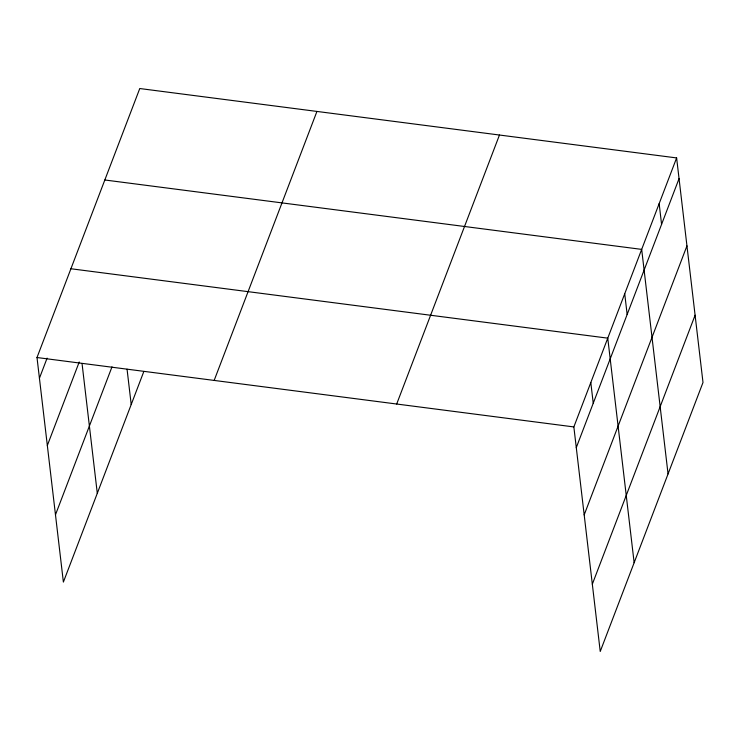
<?xml version="1.0" encoding="UTF-8"?>
<svg xmlns="http://www.w3.org/2000/svg" width="740" height="740" viewBox="0 0 740 740"><rect width="100%" height="100%" fill="white"/><g stroke="black" fill="none" stroke-linecap="round" stroke-linejoin="round"><path stroke-width="1.11" d="M143.801 371.572L63.381 582.075L37 357.522L139.768 88.532L676.619 157.925L703 382.478L600.232 651.468L573.851 426.925L676.619 157.925M39.433 378.214L47.101 358.132M47.332 445.489L79.226 361.999M55.472 514.799L111.999 366.855M214.165 380.425L316.933 111.435M396.686 404.022L499.463 135.031M576.284 447.617L679.052 178.618M584.184 514.883L686.951 245.893M592.324 584.202L695.101 315.203M104.83 179.987L641.682 249.389L668.054 473.933M70.91 268.75L607.762 338.152L634.143 562.705M37 357.522L573.851 426.925M659.155 203.657L661.579 224.35M624.726 293.771L627.15 314.463M590.807 382.534L593.24 403.226M127.058 369.186L131.211 404.539M82.048 363.534L97.292 493.303"/></g></svg>
